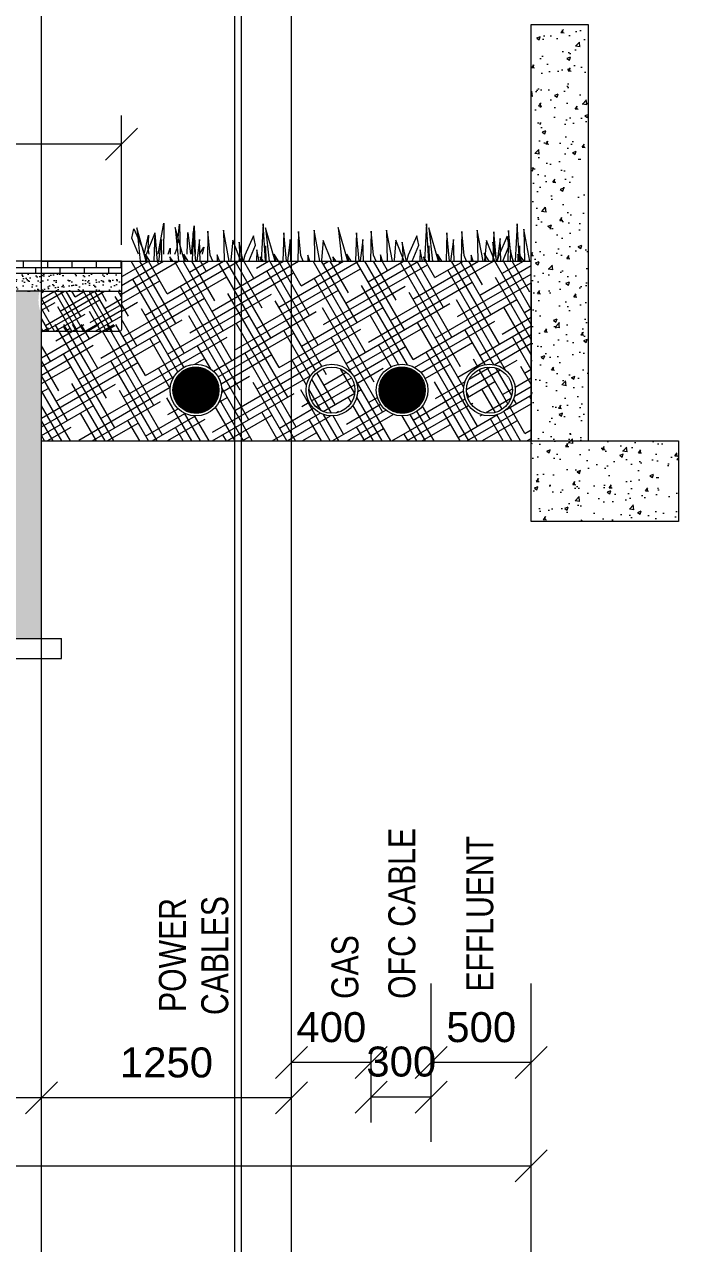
# Model space of a CAD drawing. Header units: inches. Extents: x 1863003 to 1881330, y 133141 to 515800.
# Drawn here: x 1877206 to 1880480, y 387143 to 393242 of the extents above; entities that cross this region are included whole.
import ezdxf

# ---------------------------------------------------------------- set-up
doc = ezdxf.new("R2010")
doc.units = ezdxf.units.IN
doc.header["$MEASUREMENT"] = 0
doc.layers.get('0').update_dxf_attribs({"color": 4, "linetype": 'ELEC_LINE', "lineweight": 13})
doc.layers.get('Defpoints').update_dxf_attribs({"lineweight": 13})
doc.layers.add('DIM', color=7, linetype='Continuous', lineweight=13)
doc.layers.add('DIMEN', color=7, linetype='Continuous', lineweight=13)
doc.styles.add('ARIAL', font='arial.ttf')
doc.styles.get("Standard").update_dxf_attribs({"font": 'romans.shx'})
doc.linetypes.add('ELEC_LINE', pattern='A,12.7,-5.08,["EL",Standard,S=2.54,R=0,X=-2.54,Y=-1.27],-5.08', length=22.86)
doc.dimstyles.get("Standard").update_dxf_attribs({"dimtxt": 180, "dimasz": 160, "dimexe": 50, "dimexo": 50, "dimgap": 100, "dimtad": 1, "dimdec": 0, "dimzin": 0, "dimdsep": 46, "dimtxsty": 'ARIAL', "dimcen": 0.09, "dimclrd": 256, "dimclre": 256, "dimclrt": 256, "dimadec": 0, "dimazin": 0, "dimtm": 1e-09, "dimtfac": 1, "dimtdec": 0, "dimtofl": 0, "dimtmove": 0, "dimatfit": 3, "dimfxl": 0, "dimtolj": 1, "dimtzin": 0, "dimlwd": 9, "dimlwe": -1, "dimarcsym": 0})
pattern_1 = [(45, (0, 150), (-0.08838834764831845, 0.08838834764831845), [])]

# ---------------------------------------------------------------- blocks, each defined once
blk = doc.blocks.new('_Oblique')
at = {"color": 0, "linetype": 'ByBlock', "lineweight": -2}
blk.add_line((-0.5, -0.5), (0.5, 0.5), dxfattribs=at)
blk = doc.blocks.new('*D79')
at = {"layer": 'Defpoints', "color": 0, "ltscale": 0.02}
for p in [(1878942.303417261, 387875.8859569671), (1878942.303417261, 387699.2488491908), (1879242.303417261, 387699.2488491908)]:
    blk.add_point(p, dxfattribs=at)
at = {"layer": 'DIMEN', "ltscale": 0.02}
for p, q in [((1878942.303417261, 387749.2488491908), (1878942.303417261, 387925.8859569671)), ((1879242.303417261, 387749.2488491908), (1879242.303417261, 387925.8859569671))]:
    blk.add_line(p, q, dxfattribs=at)
at = {"layer": 'DIMEN', "lineweight": 9, "ltscale": 0.02}
blk.add_line((1879242.303417261, 387875.8859569671), (1878942.303417261, 387875.8859569671), dxfattribs=at)
at = {"layer": 'DIMEN', "lineweight": 9, "ltscale": 0.02, "xscale": 160, "yscale": 160, "zscale": 160, "rotation": 180}
blk.add_blockref('_Oblique', (1878942.303417261, 387875.8859569671), dxfattribs=at)
at = {"layer": 'DIMEN', "lineweight": 9, "ltscale": 0.02, "xscale": 160, "yscale": 160, "zscale": 160}
blk.add_blockref('_Oblique', (1879242.303417261, 387875.8859569671), dxfattribs=at)
at = {"layer": 'DIMEN', "ltscale": 0.02, "insert": (1879092.303417261, 388052.5230647433), "char_height": 150, "attachment_point": 5, "style": 'ARIAL'}
blk.add_mtext('\\A1;300', dxfattribs=at)
blk = doc.blocks.new('*D80')
at = {"layer": 'Defpoints', "color": 0, "ltscale": 0.02}
for p in [(1875892.303417261, 387871.5832071437), (1875892.303417261, 387871.5832071437), (1877292.303417261, 387871.5832071437)]:
    blk.add_point(p, dxfattribs=at)
at = {"layer": 'DIMEN', "lineweight": 9, "ltscale": 0.02}
blk.add_line((1877292.303417261, 387871.5832071437), (1875892.303417261, 387871.5832071437), dxfattribs=at)
at = {"layer": 'DIMEN', "lineweight": 9, "ltscale": 0.02, "xscale": 160, "yscale": 160, "zscale": 160, "rotation": 180}
blk.add_blockref('_Oblique', (1875892.303417261, 387871.5832071437), dxfattribs=at)
at = {"layer": 'DIMEN', "lineweight": 9, "ltscale": 0.02, "xscale": 160, "yscale": 160, "zscale": 160}
blk.add_blockref('_Oblique', (1877292.303417261, 387871.5832071437), dxfattribs=at)
at = {"layer": 'DIMEN', "ltscale": 0.02, "insert": (1876592.303417261, 388048.1691553019), "char_height": 150, "attachment_point": 5, "style": 'ARIAL'}
blk.add_mtext('\\A1;1400', dxfattribs=at)
blk = doc.blocks.new('*D83')
at = {"layer": 'Defpoints', "color": 0, "ltscale": 0.02}
for p in [(1879742.303417261, 387531.3036165325), (1865742.303417261, 387353.6944760141), (1879742.303417261, 387353.6944760141)]:
    blk.add_point(p, dxfattribs=at)
at = {"layer": 'DIMEN', "ltscale": 0.02}
for p, q in [((1865742.303417261, 387403.6944760141), (1865742.303417261, 387581.3036165325)), ((1879742.303417261, 387403.6944760141), (1879742.303417261, 387581.3036165325))]:
    blk.add_line(p, q, dxfattribs=at)
at = {"layer": 'DIMEN', "lineweight": 9, "ltscale": 0.02}
blk.add_line((1865742.303417261, 387531.3036165325), (1879742.303417261, 387531.3036165325), dxfattribs=at)
at = {"layer": 'DIMEN', "lineweight": 9, "ltscale": 0.02, "xscale": 160, "yscale": 160, "zscale": 160, "rotation": 180}
blk.add_blockref('_Oblique', (1865742.303417261, 387531.3036165325), dxfattribs=at)
at = {"layer": 'DIMEN', "lineweight": 9, "ltscale": 0.02, "xscale": 160, "yscale": 160, "zscale": 160}
blk.add_blockref('_Oblique', (1879742.303417261, 387531.3036165325), dxfattribs=at)
at = {"layer": 'DIMEN', "ltscale": 0.02, "insert": (1872392.303417261, 387708.9127570509), "char_height": 150, "attachment_point": 5, "style": 'ARIAL'}
blk.add_mtext('\\A1;14000 ROW', dxfattribs=at)
blk = doc.blocks.new('*D85')
at = {"layer": 'Defpoints', "color": 0, "ltscale": 0.02}
for p in [(1878542.303417261, 388048.1691553019), (1878542.303417261, 387871.5832071437), (1878942.303417261, 387871.5832071437)]:
    blk.add_point(p, dxfattribs=at)
at = {"layer": 'DIMEN', "ltscale": 0.02}
for p, q in [((1878542.303417261, 387921.5832071437), (1878542.303417261, 388098.1691553019)), ((1878942.303417261, 387921.5832071437), (1878942.303417261, 388098.1691553019))]:
    blk.add_line(p, q, dxfattribs=at)
at = {"layer": 'DIMEN', "lineweight": 9, "ltscale": 0.02}
blk.add_line((1878942.303417261, 388048.1691553019), (1878542.303417261, 388048.1691553019), dxfattribs=at)
at = {"layer": 'DIMEN', "lineweight": 9, "ltscale": 0.02, "xscale": 160, "yscale": 160, "zscale": 160, "rotation": 180}
blk.add_blockref('_Oblique', (1878542.303417261, 388048.1691553019), dxfattribs=at)
at = {"layer": 'DIMEN', "lineweight": 9, "ltscale": 0.02, "xscale": 160, "yscale": 160, "zscale": 160}
blk.add_blockref('_Oblique', (1878942.303417261, 388048.1691553019), dxfattribs=at)
at = {"layer": 'DIMEN', "ltscale": 0.02, "insert": (1878742.303417261, 388224.7551034602), "char_height": 150, "attachment_point": 5, "style": 'ARIAL'}
blk.add_mtext('\\A1;400', dxfattribs=at)
blk = doc.blocks.new('*D86')
at = {"layer": 'Defpoints', "color": 0, "ltscale": 0.02}
for p in [(1877292.303417261, 387871.5832071437), (1877292.303417261, 387871.5832071437), (1878542.303417261, 387871.5832071437)]:
    blk.add_point(p, dxfattribs=at)
at = {"layer": 'DIMEN', "lineweight": 9, "ltscale": 0.02}
blk.add_line((1878542.303417261, 387871.5832071437), (1877292.303417261, 387871.5832071437), dxfattribs=at)
at = {"layer": 'DIMEN', "lineweight": 9, "ltscale": 0.02, "xscale": 160, "yscale": 160, "zscale": 160, "rotation": 180}
blk.add_blockref('_Oblique', (1877292.303417261, 387871.5832071437), dxfattribs=at)
at = {"layer": 'DIMEN', "lineweight": 9, "ltscale": 0.02, "xscale": 160, "yscale": 160, "zscale": 160}
blk.add_blockref('_Oblique', (1878542.303417261, 387871.5832071437), dxfattribs=at)
at = {"layer": 'DIMEN', "ltscale": 0.02, "insert": (1877917.303417261, 388048.1691553019), "char_height": 150, "attachment_point": 5, "style": 'ARIAL'}
blk.add_mtext('\\A1;1250', dxfattribs=at)
blk = doc.blocks.new('*D84')
at = {"layer": 'Defpoints', "color": 0, "ltscale": 0.02}
for p in [(1879242.303417261, 388048.1691553019), (1879242.303417261, 387871.5832071437), (1879742.303417261, 387871.5832071437)]:
    blk.add_point(p, dxfattribs=at)
at = {"layer": 'DIMEN', "ltscale": 0.02}
for p, q in [((1879242.303417261, 387921.5832071437), (1879242.303417261, 388098.1691553019)), ((1879742.303417261, 387921.5832071437), (1879742.303417261, 388098.1691553019))]:
    blk.add_line(p, q, dxfattribs=at)
at = {"layer": 'DIMEN', "lineweight": 9, "ltscale": 0.02}
blk.add_line((1879742.303417261, 388048.1691553019), (1879242.303417261, 388048.1691553019), dxfattribs=at)
at = {"layer": 'DIMEN', "lineweight": 9, "ltscale": 0.02, "xscale": 160, "yscale": 160, "zscale": 160, "rotation": 180}
blk.add_blockref('_Oblique', (1879242.303417261, 388048.1691553019), dxfattribs=at)
at = {"layer": 'DIMEN', "lineweight": 9, "ltscale": 0.02, "xscale": 160, "yscale": 160, "zscale": 160}
blk.add_blockref('_Oblique', (1879742.303417261, 388048.1691553019), dxfattribs=at)
at = {"layer": 'DIMEN', "ltscale": 0.02, "insert": (1879492.303417261, 388224.7551034602), "char_height": 150, "attachment_point": 5, "style": 'ARIAL'}
blk.add_mtext('\\A1;500', dxfattribs=at)
blk = doc.blocks.new('*D303')
at = {"layer": 'Defpoints', "color": 0, "ltscale": 0.02}
for p in [(1875892.303417261, 392643.1439982735), (1875892.303417261, 392542.4943821129), (1877692.303417261, 392542.4943821129)]:
    blk.add_point(p, dxfattribs=at)
at = {"layer": 'DIMEN', "ltscale": 0.02}
for p, q in [((1875892.303417261, 392592.4943821129), (1875892.303417261, 392693.1439982735)), ((1877692.303417261, 392592.4943821129), (1877692.303417261, 392693.1439982735))]:
    blk.add_line(p, q, dxfattribs=at)
at = {"layer": 'DIMEN', "lineweight": 9, "ltscale": 0.02}
blk.add_line((1877692.303417261, 392643.1439982735), (1875892.303417261, 392643.1439982735), dxfattribs=at)
at = {"layer": 'DIMEN', "lineweight": 9, "ltscale": 0.02, "xscale": 160, "yscale": 160, "zscale": 160, "rotation": 180}
blk.add_blockref('_Oblique', (1875892.303417261, 392643.1439982735), dxfattribs=at)
at = {"layer": 'DIMEN', "lineweight": 9, "ltscale": 0.02, "xscale": 160, "yscale": 160, "zscale": 160}
blk.add_blockref('_Oblique', (1877692.303417261, 392643.1439982735), dxfattribs=at)
at = {"layer": 'DIMEN', "ltscale": 0.02, "insert": (1876792.303417261, 392819.7299464318), "char_height": 150, "attachment_point": 5, "style": 'ARIAL'}
blk.add_mtext('\\A1;1800', dxfattribs=at)

msp = doc.modelspace()

# ---------------------------------------------------------------- hatches: boundary and pattern name
at = {"layer": 'DIM', "linetype": 'Continuous'}
h = msp.add_hatch(dxfattribs=at)
h.set_pattern_fill('AR-CONC')
h.set_pattern_definition([(49.99999999999999, (250, -120372.0893127182), (182.184668996004, -15.93908553890309), [19.05, -209.55]), (355, (250, -120372.0893127182), (-35.24342142496934, 191.0568452390351), [15.24, -167.64058417]), (100.4514447, (265.1820070000831, -120373.4175662182), (146.9412470903533, 175.1177519121951), [16.19000879999999, -178.0902445999999]), (46.18420000000001, (250, -120321.2893127183), (271.0790408921299, -42.04232793272715), [28.575, -314.325]), (96.63555760999992, (272.5899000000209, -120324.7928127183), (237.404134051503, 247.4261245977215), [24.28502314, -267.13560816]), (351.1841511700001, (250, -120321.2893127183), (237.404134064977, 247.4261245855326), [22.85996707, -251.45973192]), (21, (275.3999999999069, -120333.9893127183), (151.6143912691325, -102.2651981870876), [19.05, -209.55]), (326.0000000000001, (275.3999999999069, -120333.9893127183), (61.80202834764707, 184.1879661223193), [15.24, -167.64]), (71.45144499999999, (288.0345326000825, -120342.5114126183), (213.4164192787161, 81.92276888590524), [16.1900088, -178.0899376]), (37.50000000000001, (250, -120372.0893127182), (3.088603250591817, 84.55503887315311), [0, -165.608, 0, -170.18, 0, -168.275]), (7.499999999999999, (250, -120372.0893127182), (66.81966251030575, 100.1805748181195), [0, -97.02799999999999, 0, -161.798, 0, -64.135]), (327.5, (193.3580000000075, -120372.0893127182), (135.5905951668714, -5.728743992673444), [0, -63.5, 0, -198.12, 0, -262.89]), (317.5, (167.9580000001006, -120372.0893127182), (148.129181386018, 25.42649103333303), [0, -82.55, 0, -131.572, 0, -186.69])])
h.paths.add_polyline_path([(1880026.77256499, 393242.0541870732), (1879742.303417261, 393242.0541870732), (1879742.303417261, 392113.321269917), (1879748.777303586, 392183.6315824873), (1879742.303417261, 391961.5718307187), (1879742.303417261, 391158.0661807089), (1880026.77256499, 391158.0661807089)])
h.paths.add_polyline_path([(1880479.828695668, 391158.0661807089), (1879742.303417261, 391158.0661807089), (1879742.303417261, 390755.643985028), (1880479.828695668, 390755.643985028)])
h = msp.add_hatch(dxfattribs=at)
h.set_pattern_fill('AR-BRSTD', scale=0.6)
h.set_pattern_definition([(0, (0, -120264.4788309454), (0, 40.64508), []), (90, (0, -120264.4788309454), (-60.95999999999999, 40.64508), [40.64508, -40.64508])])
h.paths.add_polyline_path([(1875892.303417261, 391997.1587164163), (1875942.303417261, 392057.1587164163), (1877692.303417261, 392057.1587164163), (1877692.303417261, 391997.1587164163)])
at = {"layer": 'DIM', "linetype": 'Continuous', "ltscale": 0.02}
h = msp.add_hatch(dxfattribs=at)
h.set_pattern_fill('HOUND', color=31, scale=600, angle=30, style=0)
h.set_pattern_definition([(29.99999999999999, (0, 150), (111.1538105676658, 107.4759526419164), [600, -300]), (120, (0, 150), (42.52404735808353, -148.6538105676658), [599.9999999999998, -299.9999999999999])])
h.paths.add_polyline_path([(1879742.303417261, 392057.1587164163), (1879571.63528039, 392057.1587164163), (1879571.075104623, 392055.1241807292), (1879570.639627439, 392057.1587164163), (1879117.999506459, 392057.1587164163), (1879117.782690672, 392056.37125026), (1879117.614139416, 392057.1587164163), (1878301.19825132, 392057.1587164163), (1878300.981435532, 392056.37125026), (1878300.812884276, 392057.1587164163), (1877692.303417261, 392057.1587164163), (1877692.303417261, 391949.5482346434), (1877692.303417261, 391750.5296667679, -0.4142135623730951), (1877682.303417261, 391740.5296667679), (1877292.303417261, 391740.5296667679), (1877292.303417261, 391158.0661807089), (1879742.303417261, 391158.0661807089)])
h.paths.add_polyline_path([(1878194.084208422, 391412.4618971033, -1), (1877935.643414933, 391412.4618971033, -1)], flags=16)
h.paths.add_polyline_path([(1878180.080144505, 391412.4618971033, -1), (1877949.64747885, 391412.4618971033, -1)], flags=0)
h.paths.add_polyline_path([(1878874.481868698, 391412.4618971033, -1), (1878616.041075208, 391412.4618971033, -1)], flags=16)
h.paths.add_polyline_path([(1878860.477804781, 391412.4618971033, -1), (1878630.045139126, 391412.4618971033, -1)], flags=0)
h.paths.add_polyline_path([(1879225.815088926, 391412.4618971033, -1), (1878967.374295436, 391412.4618971033, -1)], flags=16)
h.paths.add_polyline_path([(1879211.811025009, 391412.4618971033, -1), (1878981.378359353, 391412.4618971033, -1)], flags=0)
h.paths.add_polyline_path([(1879662.209458101, 391412.4618971033, -1), (1879403.768664612, 391412.4618971033, -1)], flags=16)
h.paths.add_polyline_path([(1879648.205394184, 391412.4618971033, -1), (1879417.772728529, 391412.4618971033, -1)], flags=0)
at = {"layer": 'DIM', "linetype": 'Continuous'}
h = msp.add_hatch(dxfattribs=at)
h.set_pattern_fill('AR-CONC', scale=10)
h.set_pattern_definition([(49.99999999999999, (0, -120522.0893127182), (71.72601826007535, -6.275213498259511), [7.5, -82.5]), (355, (0, -120522.0893127182), (-13.8751333613, 75.21921337000119), [6, -66]), (100.45144446, (5.9771681, -120522.6122471183), (57.8508846727112, 68.94399909686294), [6.374019199999995, -70.11421119999993]), (46.18420000000001, (0, -120502.0893127182), (106.7241330671572, -16.55192807930765), [11.25, -123.75]), (96.63563549, (8.8936745, -120503.4686434183), (93.46619456742283, 97.41186007745505), [9.5610342, -105.171376]), (351.1841639899999, (0, -120502.0893127182), (93.46619450547732, 97.41186002699902), [9, -99.0000001]), (21, (10, -120507.0893127182), (59.69070521184616, -40.26188906653388), [7.5, -82.5]), (326.0000000000001, (10, -120507.0893127182), (24.33153319215817, 72.5150045046853), [6, -66]), (71.45144474, (14.9742254, -120510.4444701183), (84.02223767299711, 32.25311528063538), [6.374019000000001, -70.1142112]), (37.50000000000001, (0, -120522.0893127182), (1.215985531729067, 33.28938538313115), [0, -65.19999999999999, 0, -67, 0, -66.25]), (7.499999999999999, (0, -120522.0893127182), (26.30695374421486, 39.44117118823603), [0, -38.2, 0, -63.7, 0, -25.25]), (327.5, (-22.3, -120522.0893127182), (53.3822436172409, -2.255487173437976), [0, -25, 0, -78, 0, -103.5]), (317.5, (-32.3, -120522.0893127182), (58.31861693423862, 10.01049823323177), [0, -32.5, 0, -51.8, 0, -73.5])])
edge = h.paths.add_edge_path()
edge.add_line((1876142.303417261, 391561.3122599125), (1875892.303417261, 391649.5482346434))
edge.add_line((1875892.303417261, 391649.5482346434), (1875892.303417261, 390170.0101822609))
edge.add_line((1875892.303417261, 390170.0101822609), (1877292.303417261, 390170.0101822609))
edge.add_line((1877292.303417261, 390170.0101822609), (1877292.303417261, 391789.5482346434))
edge.add_arc((1877459.64968594, 391863.0074643653), 182.7594924270713, 166.0201188885562, 203.6998144573978, ccw=False)
edge.add_line((1877282.303417261, 391907.1587164163), (1875902.303417261, 391907.1587164163))
edge.add_arc((1875724.957148584, 391863.0074643644), 182.7594924245774, -23.699814457440596, 13.979881111921088, ccw=False)
edge.add_line((1875892.303417261, 391789.5482346434), (1875892.303417261, 391709.6222779677))
edge.add_line((1875892.303417261, 391709.6222779677), (1877042.303417261, 391709.6222779677))
edge.add_line((1877042.303417261, 391709.6222779677), (1877042.303417261, 390420.0101822609))
edge.add_line((1877042.303417261, 390420.0101822609), (1876142.303417261, 390420.0101822609))
edge.add_line((1876142.303417261, 390420.0101822609), (1876142.303417261, 391561.3122599125))
edge = h.paths.add_edge_path()
edge.add_line((1868892.303417261, 391649.5482346434), (1868642.303417261, 391561.3122599125))
edge.add_line((1868642.303417261, 391561.3122599125), (1868642.303417261, 390420.0101822609))
edge.add_line((1868642.303417261, 390420.0101822609), (1867742.303417261, 390420.0101822609))
edge.add_line((1867742.303417261, 390420.0101822609), (1867742.303417261, 391709.6222779677))
edge.add_line((1867742.303417261, 391709.6222779677), (1868892.303417261, 391709.6222779677))
edge.add_line((1868892.303417261, 391709.6222779677), (1868892.303417261, 391789.5482346434))
edge.add_arc((1869099.940649027, 391879.6965277165), 226.3623969641322, 164.0402062105401, 203.4686763534831, ccw=False)
edge.add_line((1868882.303417261, 391941.9377528706), (1867502.303417261, 391941.9377528706))
edge.add_arc((1867284.666185495, 391879.6965277165), 226.3623969641368, -23.46867635348309, 15.959793789459923, ccw=False)
edge.add_line((1867492.303417261, 391789.5482346434), (1867492.303417261, 390170.0101822609))
edge.add_line((1867492.303417261, 390170.0101822609), (1868892.303417261, 390170.0101822609))
edge.add_line((1868892.303417261, 390170.0101822609), (1868892.303417261, 391649.5482346434))
h = msp.add_hatch(dxfattribs=at)
h.set_pattern_fill('AR-SAND')
h.set_pattern_definition([(37.50000000000001, (0, -120264.4788309454), (-1.600031295984046, 48.94132373293424), [0, -38.608, 0, -43.18, 0, -41.275]), (7.499999999999999, (0, -120264.4788309454), (44.95232831380027, 71.68251005683543), [0, -20.828, 0, -34.798, 0, -13.335]), (327.5, (-31.24200000008568, -120264.4788309454), (79.0992370241458, 0.1437184678545762), [0, -12.7, 0, -45.72, 0, -59.69]), (317.5, (-31.24200000008568, -120264.4788309454), (76.35564524722972, 22.29293232572163), [0, -6.35, 0, -29.972, 0, -34.29])])
h.paths.add_polyline_path([(1875892.303417261, 391907.1587164162), (1875892.303417261, 391997.1587164162), (1877692.303417261, 391997.1587164163), (1877692.303417261, 391907.1587164163)])
at = {"layer": 'DIM', "linetype": 'Continuous', "ltscale": 0.02}
h = msp.add_hatch(dxfattribs=at)
h.set_pattern_fill('HOUND', color=130, scale=400, angle=30, style=0)
h.set_pattern_definition([(29.99999999999999, (0, -120264.4788309454), (74.10254037844388, 71.65063509461096), [400, -200]), (120, (0, -120264.4788309454), (28.34936490538902, -99.10254037844388), [399.9999999999995, -199.9999999999998])])
h.paths.add_polyline_path([(1877292.303417261, 391707.1587164163), (1877292.303417261, 391907.1587164163), (1877692.303417261, 391907.1587164163), (1877692.303417261, 391878.3215861457), (1877692.303417261, 391707.1587164163)])
h = msp.add_hatch(dxfattribs=at)
h.set_pattern_fill('ANSI31')
h.set_pattern_definition(pattern_1)
h.paths.add_polyline_path([(1878180.080144505, 391412.4618971033, 1), (1877949.64747885, 391412.4618971033, 1)])
at = {"layer": 'DIM', "linetype": 'Continuous'}
h = msp.add_hatch(color=7, dxfattribs=at)
h.dxf.hatch_style = 1
h.paths.add_polyline_path([(1878981.378359353, 391412.4618971033, 1), (1879211.811025009, 391412.4618971033, 1)])
at = {"layer": 'DIM', "linetype": 'Continuous', "ltscale": 0.02}
h = msp.add_hatch(dxfattribs=at)
h.set_pattern_fill('ANSI31')
h.set_pattern_definition(pattern_1)
h.paths.add_polyline_path([(1878981.378359353, 391412.4618971033, 1), (1879211.811025009, 391412.4618971033, 1)])

# ---------------------------------------------------------------- linework, layer by layer
at = {"color": 7, "linetype": 'Continuous', "ltscale": 0.02}
msp.add_line((1877292.303417261, 390170.0101822609), (1877292.303417261, 391907.1587164163), dxfattribs=at)
at = {"color": 8, "linetype": 'Continuous', "ltscale": 0.02}
for p in [(1877292.303417261, 500369.9108982697), (1878259.153346671, 500590.1132772009), (1878293.434488517, 500590.1132772009), (1878542.303417261, 500369.9108982697)]:
    msp.add_xline(p, (0, 1), dxfattribs=at)
at = {"color": 66, "linetype": 'Continuous', "lineweight": 9, "ltscale": 0.25, "flags": 128}
for points in [[(1877875.807719168, 392091.9377528706), (1877904.993235654, 392247.6849833956), (1877901.936250887, 392091.9377528706)], [(1878413.642767376, 392057.1587164163), (1878401.130326773, 392244.7883077067), (1878391.484261379, 392057.1587164163)], [(1879230.444022516, 392057.1587164163), (1879217.931581912, 392244.7883077067), (1879208.285516519, 392057.1587164163)], [(1879683.653273235, 392057.1587164163), (1879671.223995864, 392243.5412381758), (1879661.642042502, 392057.1587164163)], [(1877777.578716516, 392091.9377528705), (1877744.797883308, 392172.0067080391), (1877754.695773219, 392218.8647097299), (1877797.623625194, 392122.290559937), (1877806.273824336, 392090.8733871434), (1877826.987514632, 392187.6470958214), (1877823.915804975, 392120.3153653896), (1877828.57486908, 392091.9377528706)], [(1877816.572676037, 392057.1587164163), (1877768.906788205, 392224.9404897038), (1877786.236033431, 392057.1587164163)], [(1877817.463729446, 392091.9377528706), (1877858.416829881, 392196.2944296586), (1877867.943970874, 392098.9168472505), (1877868.351099924, 392091.9377528706)], [(1877872.480254041, 392057.1587164163), (1877859.334771804, 392198.8190521123), (1877854.474523167, 392057.1587164163)], [(1877958.443227667, 392091.9377528706), (1877970.65295449, 392122.1508260693), (1877982.322137513, 392241.8300005102), (1877985.356556432, 392091.9377528706)], [(1878008.368247645, 392057.1587164163), (1877960.348074152, 392226.1875592347), (1877977.806122247, 392057.1587164163)], [(1878020.855716763, 392091.9377528706), (1878023.920076616, 392201.1557683803), (1878038.32954652, 392091.9377528706)], [(1878043.243692194, 392091.9377528706), (1878056.479202116, 392234.5682585266), (1878061.37273648, 392091.9377528706)], [(1878064.037262787, 392057.1587164163), (1878050.776057751, 392200.0661216433), (1878045.873023193, 392057.1587164163)], [(1878148.923933035, 392057.1587164163), (1878136.602305377, 392087.648689186), (1878124.933122354, 392207.3278636269), (1878121.89309788, 392057.1587164163)], [(1878231.499428986, 392057.1587164163), (1878202.262024213, 392213.1828465123), (1878205.324443927, 392057.1587164163)], [(1878329.563178582, 392057.1587164163), (1878362.457376559, 392137.5045711558), (1878352.559486648, 392184.3625728466), (1878309.631634673, 392087.7884230537), (1878300.981435532, 392056.37125026), (1878280.267745235, 392153.1449589381), (1878283.339454892, 392085.8132285062), (1878278.634929145, 392057.1587164163)], [(1878461.306375936, 392057.1587164163), (1878413.640488104, 392224.9404897038), (1878430.96973333, 392057.1587164163)], [(1878517.21395394, 392057.1587164163), (1878504.068471703, 392198.8190521123), (1878499.208223066, 392057.1587164163)], [(1878601.712380436, 392057.1587164163), (1878589.894719329, 392086.4016196551), (1878578.225536305, 392206.0807940959), (1878575.21075751, 392057.1587164163)], [(1878684.558154234, 392057.1587164163), (1878655.554438165, 392211.9357769813), (1878658.592380573, 392057.1587164163)], [(1878825.169502785, 392057.1587164163), (1878777.149329292, 392226.1875592347), (1878794.607377387, 392057.1587164163)], [(1878880.838517926, 392057.1587164163), (1878867.577312891, 392200.0661216433), (1878862.674278332, 392057.1587164163)], [(1878965.725188175, 392057.1587164163), (1878953.403560517, 392087.648689186), (1878941.734377494, 392207.3278636269), (1878938.69435302, 392057.1587164163)], [(1879048.300684126, 392057.1587164163), (1879019.063279353, 392213.1828465123), (1879022.125699066, 392057.1587164163)], [(1879146.364433722, 392057.1587164163), (1879179.258631699, 392137.5045711558), (1879169.360741788, 392184.3625728466), (1879126.432889813, 392087.7884230537), (1879117.782690672, 392056.37125026), (1879097.069000375, 392153.1449589381), (1879100.140710032, 392085.8132285062), (1879095.436184285, 392057.1587164163)], [(1879278.107631076, 392057.1587164163), (1879230.441743244, 392224.9404897038), (1879247.77098847, 392057.1587164163)], [(1879334.01520908, 392057.1587164163), (1879320.869726843, 392198.8190521123), (1879316.009478206, 392057.1587164163)], [(1879418.513635576, 392057.1587164163), (1879406.695974468, 392086.4016196551), (1879395.026791445, 392206.0807940959), (1879392.012012649, 392057.1587164163)], [(1879501.359409374, 392057.1587164163), (1879472.355693305, 392211.9357769813), (1879475.393635712, 392057.1587164163)], [(1879600.167407331, 392057.1587164164), (1879632.551045651, 392136.2575016249), (1879622.653155739, 392183.1155033156), (1879579.725303765, 392086.5413535228), (1879571.075104623, 392055.1241807292), (1879550.361414327, 392151.8978894071), (1879553.433123984, 392084.5661589752), (1879548.933343329, 392057.1587164163)], [(1879568.306073292, 392057.1587164163), (1879554.675953309, 392204.0416787546), (1879549.636520683, 392057.1587164163)], [(1879654.430433323, 392057.1587164163), (1879640.502200934, 392091.6242462974), (1879628.833017912, 392211.3034207382), (1879625.712512253, 392057.1587164163)], [(1879736.144305287, 392057.1587164163), (1879706.161919771, 392217.1584036236), (1879709.302371161, 392057.1587164163)], [(1877894.931036832, 392057.1587164163), (1877891.893897304, 392165.4065619661), (1877877.612424917, 392057.1587164163)], [(1877925.22874131, 392091.9377528705), (1877935.769260083, 392122.9665102374), (1877935.622681381, 392091.9377528706)], [(1878086.407312151, 392057.1587164163), (1878083.335183252, 392166.6536314969), (1878068.889181132, 392057.1587164163)], [(1878081.934804493, 392091.9377528707), (1878103.596789129, 392127.7184702285), (1878096.061941676, 392091.9377528706)], [(1878289.900195207, 392057.1587164163), (1878248.838429986, 392161.7922927752), (1878239.311288993, 392064.4147103672), (1878238.888006864, 392057.1587164163)], [(1878411.325558355, 392091.9062924748), (1878412.835811407, 392134.6876107842), (1878414.959427241, 392057.1587164163)], [(1878539.664736731, 392057.1587164163), (1878536.627597203, 392165.4065619661), (1878522.346124816, 392057.1587164163)], [(1878742.703216766, 392057.1587164163), (1878702.130843938, 392160.5452232443), (1878692.603702945, 392063.1676408362), (1878692.253169257, 392057.1587164163)], [(1878903.208567291, 392057.1587164163), (1878900.136438391, 392166.6536314969), (1878885.690436272, 392057.1587164163)], [(1879106.701450347, 392057.1587164163), (1879065.639685126, 392161.7922927752), (1879056.112544133, 392064.4147103672), (1879055.689262004, 392057.1587164163)], [(1879228.126813495, 392091.9062924748), (1879229.637066547, 392134.6876107842), (1879231.760682381, 392057.1587164163)], [(1879356.465991871, 392057.1587164163), (1879353.428852343, 392165.4065619661), (1879339.147379956, 392057.1587164163)], [(1879559.504471906, 392057.1587164163), (1879518.932099078, 392160.5452232443), (1879509.404958085, 392063.1676408362), (1879509.054424396, 392057.1587164163)], [(1879590.418751006, 392057.1587164163), (1879587.235078809, 392170.6291886084), (1879572.264569168, 392057.1587164163)], [(1879681.419227447, 392090.6592229439), (1879682.929480498, 392133.4405412532), (1879685.018937499, 392057.1587164163)], [(1877833.291819359, 392057.1587164163), (1877812.217184791, 392091.9692638143), (1877819.547729949, 392057.1587164163)], [(1877949.786264418, 392057.1587164163), (1877933.655832394, 392079.9416160701), (1877937.03711716, 392057.1587164163)], [(1878025.488092993, 392057.1587164163), (1878003.658470739, 392093.2163333452), (1878011.251628817, 392057.1587164163)], [(1878182.120581787, 392057.1587164163), (1878171.485999784, 392088.4643733541), (1878171.633886549, 392057.1587164163)], [(1878381.608232889, 392057.1587164163), (1878369.08905123, 392113.8096105383), (1878367.480076646, 392057.1587164163)], [(1878402.195745529, 392057.1587164163), (1878386.948246345, 392078.6945465391), (1878390.144449438, 392057.1587164163)], [(1878478.025519259, 392057.1587164163), (1878456.950884691, 392091.9692638143), (1878464.281429848, 392057.1587164163)], [(1878634.989364214, 392057.1587164163), (1878624.778413736, 392087.2173038232), (1878624.920409391, 392057.1587164163)], [(1878766.587519557, 392057.1587164163), (1878750.457087533, 392079.9416160701), (1878753.8383723, 392057.1587164163)], [(1878842.289348133, 392057.1587164163), (1878820.459725878, 392093.2163333452), (1878828.052883957, 392057.1587164163)], [(1878998.921836927, 392057.1587164163), (1878988.287254924, 392088.4643733541), (1878988.435141689, 392057.1587164163)], [(1879198.409488028, 392057.1587164163), (1879185.89030637, 392113.8096105383), (1879184.281331786, 392057.1587164163)], [(1879218.997000669, 392057.1587164163), (1879203.749501485, 392078.6945465391), (1879206.945704577, 392057.1587164163)], [(1879294.826774398, 392057.1587164163), (1879273.75213983, 392091.9692638143), (1879281.082684988, 392057.1587164163)], [(1879451.790619354, 392057.1587164163), (1879441.579668876, 392087.2173038232), (1879441.72166453, 392057.1587164163)], [(1879531.79482842, 392057.1587164162), (1879507.558366296, 392097.1918904566), (1879515.98871319, 392057.1587164163)], [(1879651.426314273, 392057.1587164163), (1879639.182720322, 392112.5625410074), (1879637.609164475, 392057.1587164163)], [(1879687.370980488, 392057.1587164163), (1879675.385895342, 392092.4399304655), (1879675.552562492, 392057.1587164163)], [(1879706.500878677, 392057.1587164162), (1879687.555727951, 392083.9171731814), (1879691.527038171, 392057.1587164163)]]:
    msp.add_lwpolyline(points, dxfattribs=at)
at = {"color": 7, "linetype": 'Continuous', "ltscale": 0.02}
msp.add_lwpolyline([(1877692.303417261, 392057.1587164163), (1875942.303417261, 392057.1587164163, 0.4142135623730951), (1875892.303417261, 392007.1587164163), (1875892.303417261, 390170.0101822609)], format="xyb", dxfattribs=at)
for points in [[(1877292.303417261, 391907.1587164163), (1875892.303417261, 391907.1587164163)], [(1875792.303417261, 390170.0101822609), (1877392.303417261, 390170.0101822609)], [(1877392.303417261, 390070.0101822609), (1877392.303417261, 390170.0101822609)], [(1875792.303417261, 390070.0101822609), (1877392.303417261, 390070.0101822609)]]:
    msp.add_lwpolyline(points, dxfattribs=at)
at = {"color": 8, "linetype": 'Continuous', "ltscale": 0.02}
for points in [[(1877292.303417261, 387651.3808282125), (1877292.303417261, 388443.7407197393)], [(1878542.303417261, 387651.3808282125), (1878542.303417261, 388443.7407197393)], [(1879242.303417261, 387651.3808282125), (1879242.303417261, 388443.7407197393)], [(1879742.303417261, 386834.2072746605), (1879742.303417261, 388443.7407197393)]]:
    msp.add_lwpolyline(points, dxfattribs=at)
at = {"layer": 'DIM', "color": 7, "linetype": 'Continuous'}
for points in [[(1879742.303417261, 391158.0661807089), (1879742.303417261, 393242.0541870732), (1880026.77256499, 393242.0541870732), (1880026.77256499, 391158.0661807089)], [(1875892.303417261, 391997.1587164163), (1877692.303417261, 391997.1587164163)], [(1879742.303417261, 391949.5482346434), (1879742.303417261, 391158.0661807089)], [(1877292.303417261, 391907.1587164163), (1877692.303417261, 391907.1587164163)], [(1877292.303417261, 391158.0661807089), (1879992.303417261, 391158.0661807089)], [(1879742.303417261, 391158.0661807089), (1880479.828695668, 391158.0661807089), (1880479.828695668, 390755.643985028), (1879742.303417261, 390755.643985028), (1879742.303417261, 391158.0661807089)]]:
    msp.add_lwpolyline(points, dxfattribs=at)
at = {"layer": 'DIM', "color": 8, "linetype": 'Continuous'}
msp.add_lwpolyline([(1877692.303417261, 392139.4146501648), (1877692.303417261, 392785.5335165007)], dxfattribs=at)
at = {"layer": 'DIM', "color": 83, "linetype": 'Continuous'}
msp.add_lwpolyline([(1877292.303417261, 392057.1587164163), (1879742.303417261, 392057.1587164163)], dxfattribs=at)
at = {"layer": 'DIM', "color": 7, "linetype": 'Continuous'}
msp.add_lwpolyline([(1877692.303417261, 392057.1587164163), (1877692.303417261, 391715.7506303136, -0.4142135623730951), (1877682.303417261, 391705.7506303136), (1877292.303417261, 391705.7506303136)], format="xyb", dxfattribs=at)
for centre, radius in [((1878064.863811677, 391412.4618971033), 129.2203967447354), ((1878064.863811677, 391412.4618971033), 115.2163328276442), ((1879096.594692181, 391412.4618971033), 129.2203967447354), ((1879096.594692181, 391412.4618971033), 115.2163328276442)]:
    msp.add_circle(centre, radius, dxfattribs=at)
at = {"layer": 'DIM', "color": 4, "linetype": 'Continuous'}
for centre, radius in [((1878745.261471953, 391412.4618971033), 129.2203967447354), ((1878745.261471953, 391412.4618971033), 115.2163328276442), ((1879532.989061357, 391412.4618971033), 129.2203967447354), ((1879532.989061357, 391412.4618971033), 115.2163328276442)]:
    msp.add_circle(centre, radius, dxfattribs=at)

# ---------------------------------------------------------------- texts
at = {"layer": 'DIMEN', "linetype": 'Continuous', "style": 'ARIAL', "width": 0.8}
for s, p in [('OFC CABLE', (1879162.530583704, 388367.2403656396)), ('EFFLUENT', (1879552.378417675, 388403.3210504499)), ('POWER', (1878014.430735688, 388301.5267426291)), ('CABLES', (1878226.388752215, 388286.1857864905)), ('GAS', (1878877.756850328, 388367.0345596376))]:
    msp.add_text(s, height=135, rotation=90, dxfattribs=at).set_placement(p)

# ---------------------------------------------------------------- dimensions: what is measured, and where the dimension line sits
at = {"layer": 'DIMEN', "ltscale": 0.02}
for p1, p2, distance, picture, middle in [((1877692.303417261, 392542.4943821129), (1875892.303417261, 392542.4943821129), -100.64961616054643, '*D303', (1876792.303417261, 392819.7299464318)), ((1877292.303417261, 387871.5832071437), (1875892.303417261, 387871.5832071437), 0, '*D80', (1876592.303417261, 388048.1691553019)), ((1878542.303417261, 387871.5832071437), (1877292.303417261, 387871.5832071437), 0, '*D86', (1877917.303417261, 388048.1691553019))]:
    dim = msp.add_aligned_dim(p1=p1, p2=p2, distance=distance, dimstyle='Standard', override={"dimtxt": 150, "dimblk1": 'Oblique', "dimblk2": 'Oblique', "dimsah": 1}, dxfattribs=at)
    dim.commit()
    dim.dimension.update_dxf_attribs({"geometry": picture, "text_midpoint": middle})
for base, p1, p2, picture, middle in [((1878542.303417261, 388048.1691553019), (1878942.303417261, 387871.5832071437), (1878542.303417261, 387871.5832071437), '*D85', (1878742.303417261, 388048.1691553019)), ((1879242.303417261, 388048.1691553019), (1879742.303417261, 387871.5832071437), (1879242.303417261, 387871.5832071437), '*D84', (1879492.303417261, 388048.1691553019)), ((1878942.303417261, 387875.8859569671), (1879242.303417261, 387699.2488491908), (1878942.303417261, 387699.2488491908), '*D79', (1879092.303417261, 387875.8859569671))]:
    dim = msp.add_linear_dim(base=base, p1=p1, p2=p2, angle=180, dimstyle='Standard', override={"dimtxt": 150, "dimblk1": 'Oblique', "dimblk2": 'Oblique', "dimsah": 1}, dxfattribs=at)
    dim.commit()
    dim.dimension.update_dxf_attribs({"geometry": picture, "text_midpoint": middle, "dimtype": 161})
dim = msp.add_linear_dim(base=(1879742.303417261, 387531.3036165325), p1=(1865742.303417261, 387353.6944760141), p2=(1879742.303417261, 387353.6944760141), angle=0, text='<> ROW', dimstyle='Standard', override={"dimtxt": 150, "dimblk1": 'Oblique', "dimblk2": 'Oblique', "dimsah": 1}, dxfattribs=at)
dim.commit()
dim.dimension.update_dxf_attribs({"geometry": '*D83', "text_midpoint": (1872392.303417261, 387531.3036165325), "dimtype": 161})

doc.saveas('drawing.dxf')
